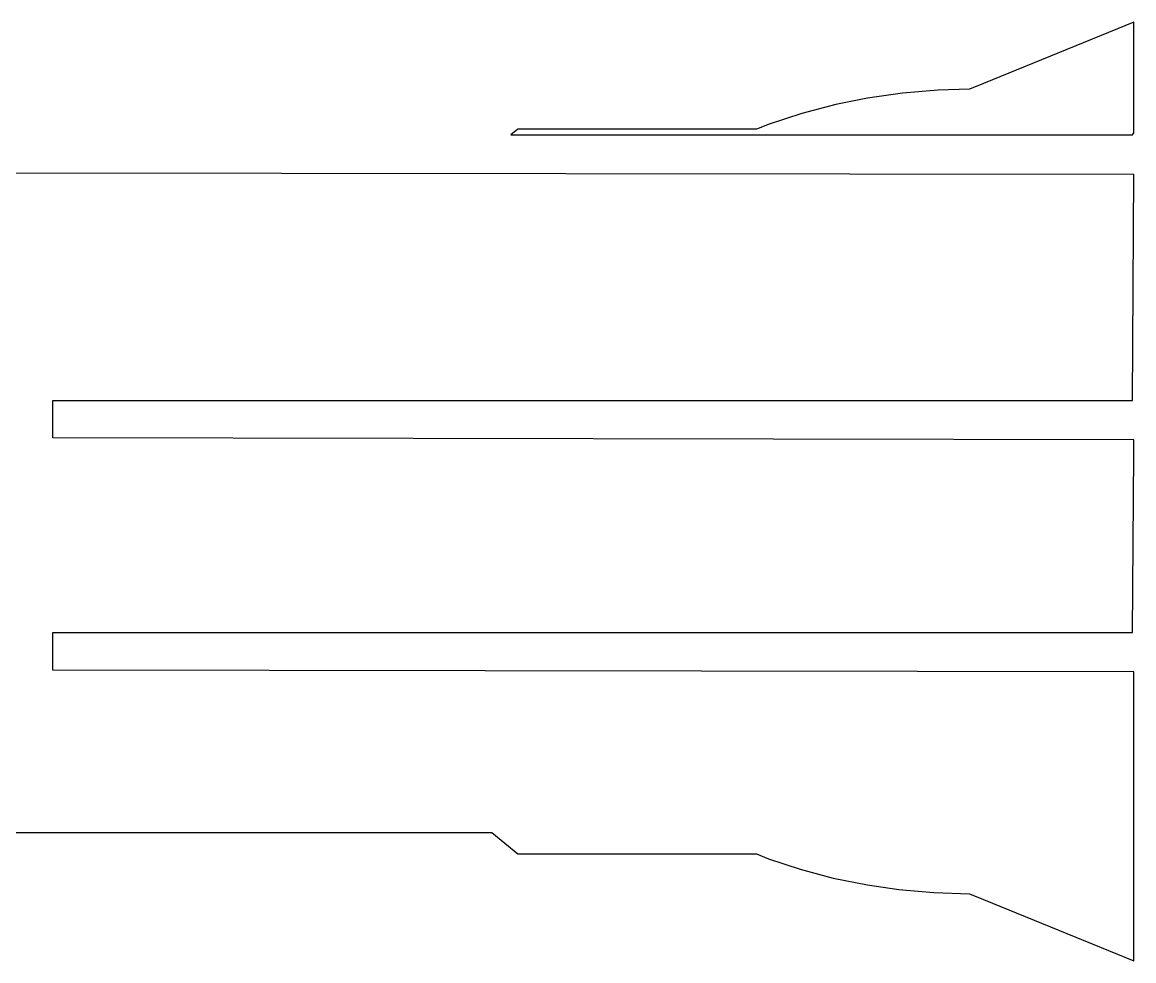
# Model space of a CAD drawing. Extents: x 0 to 900, y 0 to 1000.
# Drawn here: x 682.9 to 768.8, y 154.3 to 226.8 of the extents above; entities that cross this region are included whole.
import ezdxf

# ---------------------------------------------------------------- set-up
doc = ezdxf.new("R2010")
doc.units = 0

msp = doc.modelspace()

# ---------------------------------------------------------------- linework, layer by layer
at = {"layer": 'boundary', "color": 5}
for p, q in [((768.812085, 226.824473), (757.189272, 222.08236)), ((768.812086, 222.818772), (768.812085, 226.824473)), ((768.812085, 218.268941), (768.812086, 222.818772)), ((757.189272, 222.08236), (756.117874, 221.645229)), ((748.223233, 220.96999), (745.773568, 220.471122)), ((750.933795, 221.353999), (748.223233, 220.96999)), ((753.681759, 221.575714), (750.933795, 221.353999)), ((756.117874, 221.645229), (753.681759, 221.575714)), ((745.773568, 220.471122), (743.145663, 219.785091)), ((743.145663, 219.785091), (740.618618, 218.954972)), ((721.208789, 218.568162), (720.658275, 218.118941)), ((735.556247, 218.568164), (721.208789, 218.568162)), ((739.646994, 218.568166), (735.556247, 218.568164)), ((740.618618, 218.954972), (739.646994, 218.568166)), ((768.717085, 218.118941), (768.812085, 218.268941)), ((720.658275, 218.118941), (768.717085, 218.118941)), ((768.812085, 215.068941), (618.589366, 215.21894)), ((768.717085, 197.611415), (768.812085, 215.068941)), ((685.245845, 194.711415), (685.245845, 197.611415)), ((685.245845, 197.611415), (768.717085, 197.611415)), ((768.812085, 194.561415), (685.245845, 194.711415)), ((768.812085, 193.443639), (768.812085, 194.561415)), ((768.717085, 179.676825), (768.812085, 193.443639)), ((685.245844, 176.776825), (685.245845, 179.676825)), ((685.245845, 179.676825), (768.717085, 179.676825)), ((768.812085, 176.626826), (685.245844, 176.776825)), ((768.812085, 158.320811), (768.812085, 176.626826)), ((680.415397, 164.229284), (710.743334, 164.229284)), ((710.743334, 164.229284), (719.177094, 164.229284)), ((719.177094, 164.229284), (721.208789, 162.571417)), ((721.208789, 162.571417), (735.556248, 162.571417)), ((735.556248, 162.571417), (739.646994, 162.571417)), ((739.646994, 162.571417), (740.579413, 162.199742)), ((740.579413, 162.199742), (743.021037, 161.390876)), ((743.021037, 161.390876), (745.577028, 160.70863)), ((745.577028, 160.70863), (748.223232, 160.169593)), ((748.223232, 160.169593), (750.644084, 159.820654)), ((750.644084, 159.820654), (753.367274, 159.576476)), ((753.367274, 159.576476), (756.117874, 159.494351)), ((756.117874, 159.494351), (757.189272, 159.057221)), ((757.189272, 159.057221), (768.812085, 154.315112)), ((768.812085, 154.315112), (768.812085, 158.320811))]:
    msp.add_line(p, q, dxfattribs=at)

doc.saveas('drawing.dxf')
